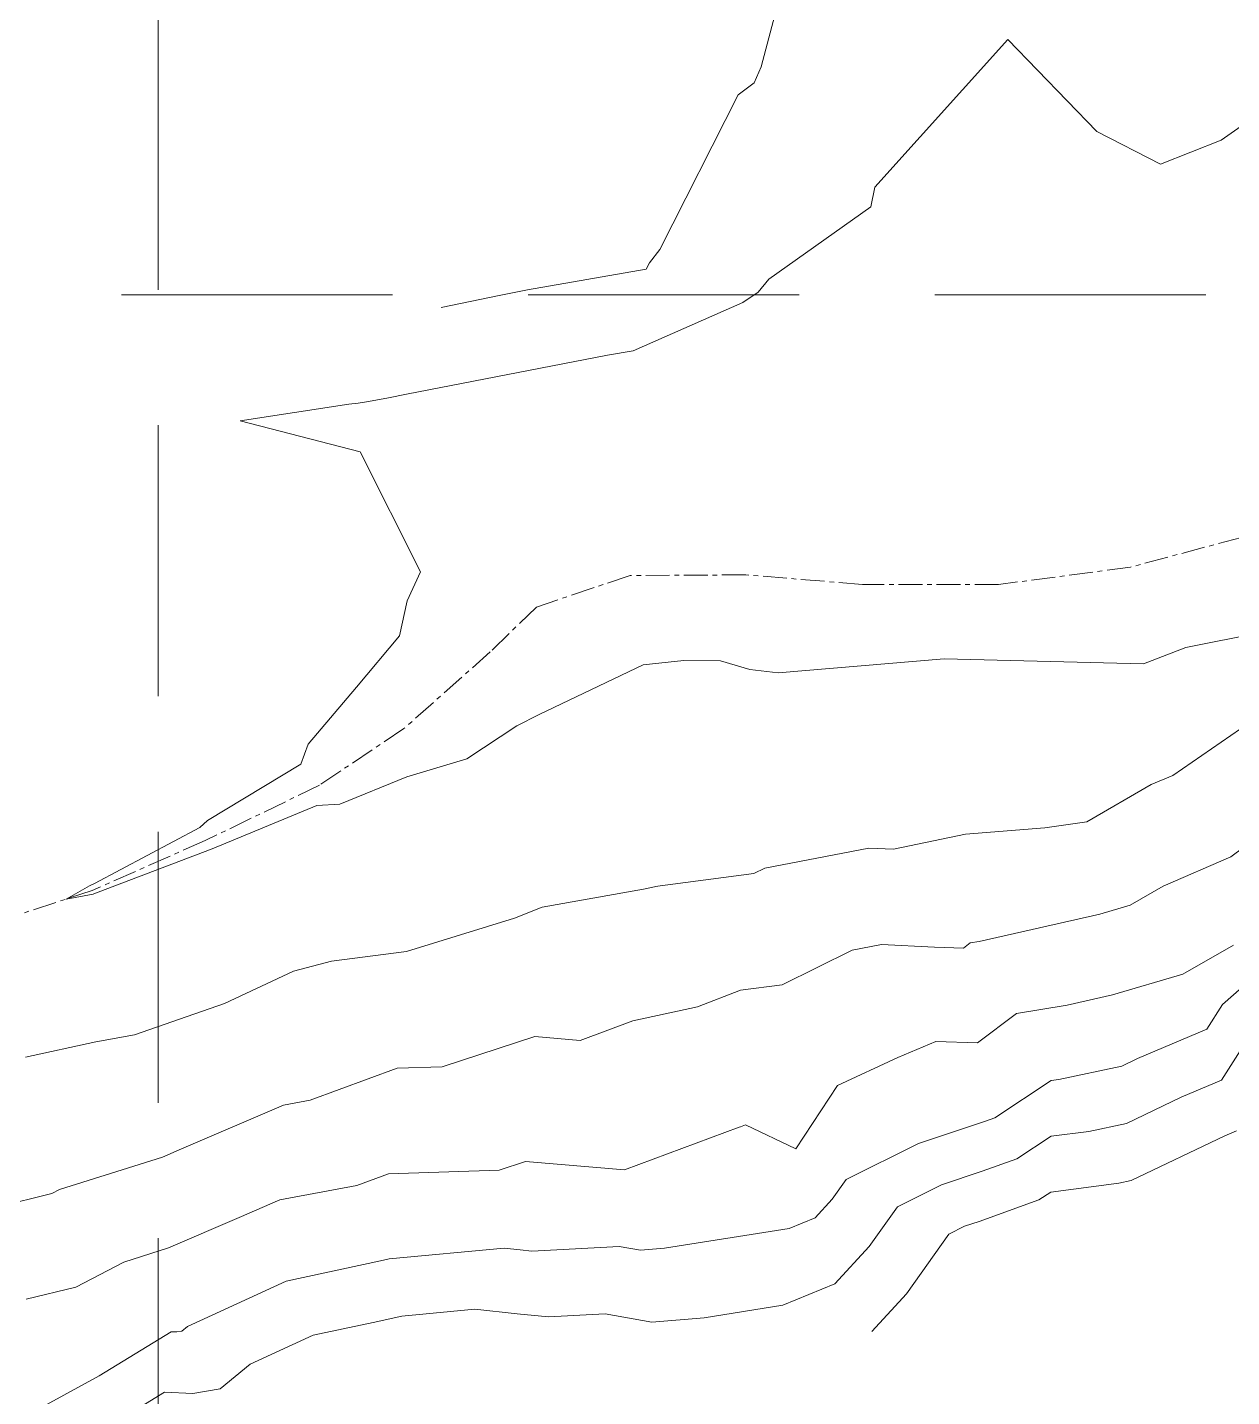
# Model space of a CAD drawing. Extents: x 33353 to 37237, y 80141 to 82571.
# Drawn here: x 34439.6 to 34502.9, y 82328.4 to 82400.4 of the extents above; entities that cross this region are included whole.
import ezdxf

# ---------------------------------------------------------------- set-up
doc = ezdxf.new("R2010")
doc.units = 0
doc.header["$MEASUREMENT"] = 0
doc.linetypes.add('CENTER', pattern=[2, 1.25, -0.25, 0.25, -0.25])
doc.linetypes.add('HIDDEN', pattern=[0.375, 0.25, -0.125])
doc.layers.add('GRID', color=254, linetype='HIDDEN')
for name, color, linetype, lineweight in [('TOPOSHD-34', 7, 'Continuous', 0), ('TOPOSHD-5', 7, 'Continuous', 0), ('TOPOSHD-6', 7, 'Continuous', 0)]:
    doc.layers.add(name, color=color, linetype=linetype, lineweight=lineweight)

msp = doc.modelspace()

# ---------------------------------------------------------------- linework, layer by layer
at = {"layer": 'GRID', "linetype": 'HIDDEN', "lineweight": 15, "ltscale": 57}
for p, q in [((34446.471, 82507.722), (34446.471, 80386.52)), ((33418.534, 82386.326), (37175.618, 82386.326))]:
    msp.add_line(p, q, dxfattribs=at)
at = {"layer": 'TOPOSHD-34', "color": 5, "linetype": 'CENTER', "lineweight": 0}
for p, q in [((34503.407, 82373.574), (34497.581, 82372.015)), ((34471.273, 82371.575), (34466.355, 82369.91)), ((34477.353, 82371.606), (34471.273, 82371.575)), ((34483.493, 82371.103), (34477.353, 82371.606)), ((34497.581, 82372.015), (34490.636, 82371.1)), ((34490.636, 82371.1), (34483.493, 82371.103)), ((34466.355, 82369.91), (34463.923, 82367.557)), ((34463.923, 82367.557), (34459.385, 82363.524)), ((34459.385, 82363.524), (34454.957, 82360.552)), ((34454.957, 82360.552), (34448.935, 82357.631)), ((34448.935, 82357.631), (34442.998, 82355.012)), ((34442.998, 82355.012), (34438.159, 82353.421))]:
    msp.add_line(p, q, dxfattribs=at)
at = {"layer": 'TOPOSHD-5', "color": 43, "linetype": 'Continuous', "lineweight": 0}
for p, q in [((34478.156, 82398.322), (34478.887, 82401.034)), ((34477.802, 82397.479), (34478.156, 82398.322)), ((34476.955, 82396.854), (34477.802, 82397.479)), ((34472.846, 82388.705), (34476.955, 82396.854)), ((34472.294, 82388.008), (34472.846, 82388.705)), ((34465.879, 82386.585), (34472.121, 82387.678)), ((34472.121, 82387.678), (34472.294, 82388.008)), ((34461.339, 82385.659), (34464.487, 82386.315)), ((34464.487, 82386.315), (34465.879, 82386.585)), ((34503.356, 82363.511), (34499.795, 82361.061)), ((34499.795, 82361.061), (34498.669, 82360.59)), ((34498.669, 82360.59), (34495.28, 82358.622)), ((34495.28, 82358.622), (34493.068, 82358.311)), ((34488.897, 82357.974), (34485.113, 82357.176)), ((34493.068, 82358.311), (34488.897, 82357.974)), ((34483.815, 82357.237), (34478.357, 82356.178)), ((34485.113, 82357.176), (34483.815, 82357.237)), ((34477.787, 82355.897), (34472.593, 82355.217)), ((34478.357, 82356.178), (34477.787, 82355.897)), ((34471.981, 82355.08), (34466.659, 82354.127)), ((34472.559, 82355.204), (34471.981, 82355.08)), ((34472.593, 82355.217), (34472.559, 82355.204)), ((34466.659, 82354.127), (34465.191, 82353.549)), ((34465.191, 82353.549), (34459.526, 82351.805)), ((34459.526, 82351.805), (34455.572, 82351.303)), ((34453.59, 82350.761), (34449.964, 82349.077)), ((34455.572, 82351.303), (34453.59, 82350.761)), ((34449.964, 82349.077), (34445.22, 82347.427)), ((34445.22, 82347.427), (34443.191, 82347.057)), ((34443.191, 82347.057), (34439.488, 82346.239)), ((34497.617, 82339.754), (34502.539, 82342.116)), ((34502.539, 82342.116), (34503.145, 82342.373)), ((34492.767, 82338.746), (34493.388, 82339.155)), ((34493.388, 82339.155), (34496.97, 82339.617)), ((34496.97, 82339.617), (34497.617, 82339.754)), ((34489.625, 82337.609), (34492.767, 82338.746)), ((34488.025, 82336.936), (34488.854, 82337.353)), ((34488.854, 82337.353), (34489.625, 82337.609)), ((34485.8, 82333.81), (34488.025, 82336.936)), ((34483.974, 82331.817), (34485.8, 82333.81))]:
    msp.add_line(p, q, dxfattribs=at)
at = {"layer": 'TOPOSHD-6', "color": 43, "linetype": 'Continuous', "lineweight": 0}
for p, q in [((34491.123, 82399.75), (34484.138, 82391.992)), ((34495.807, 82394.916), (34491.123, 82399.75)), ((34505.514, 82396.689), (34502.337, 82394.464)), ((34499.145, 82393.207), (34495.807, 82394.916)), ((34502.337, 82394.464), (34499.145, 82393.207)), ((34484.138, 82391.992), (34483.935, 82390.95)), ((34483.935, 82390.95), (34478.571, 82387.15)), ((34478.571, 82387.15), (34478.005, 82386.462)), ((34478.005, 82386.462), (34477.203, 82385.92)), ((34477.203, 82385.92), (34471.432, 82383.384)), ((34470.095, 82383.15), (34459.515, 82381.102)), ((34471.432, 82383.384), (34470.095, 82383.15)), ((34459.515, 82381.102), (34458.573, 82380.906)), ((34456.497, 82380.577), (34450.781, 82379.702)), ((34456.986, 82380.633), (34456.497, 82380.577)), ((34457.532, 82380.715), (34456.986, 82380.633)), ((34458.573, 82380.906), (34457.532, 82380.715)), ((34450.781, 82379.702), (34457.084, 82378.079)), ((34457.084, 82378.079), (34460.257, 82371.77)), ((34460.257, 82371.77), (34459.55, 82370.236)), ((34459.55, 82370.236), (34459.152, 82368.4)), ((34500.477, 82367.788), (34505.622, 82368.818)), ((34459.152, 82368.4), (34456.895, 82365.697)), ((34498.267, 82366.925), (34500.477, 82367.788)), ((34466.495, 82364.266), (34471.963, 82366.88)), ((34471.963, 82366.88), (34474.103, 82367.098)), ((34474.103, 82367.098), (34476.03, 82367.085)), ((34476.03, 82367.085), (34477.56, 82366.625)), ((34477.56, 82366.625), (34479.05, 82366.463)), ((34479.05, 82366.463), (34487.789, 82367.197)), ((34487.789, 82367.197), (34498.267, 82366.925)), ((34456.895, 82365.697), (34454.359, 82362.697)), ((34462.697, 82361.931), (34465.313, 82363.66)), ((34465.313, 82363.66), (34466.495, 82364.266)), ((34454.359, 82362.697), (34453.973, 82361.661)), ((34453.973, 82361.661), (34449.063, 82358.686)), ((34459.539, 82360.995), (34462.697, 82361.931)), ((34456.012, 82359.542), (34459.539, 82360.995)), ((34449.307, 82357.209), (34454.8, 82359.482)), ((34454.8, 82359.482), (34456.012, 82359.542)), ((34449.063, 82358.686), (34448.655, 82358.321)), ((34448.655, 82358.321), (34443.124, 82355.381)), ((34443.314, 82354.929), (34449.307, 82357.209)), ((34502.842, 82356.789), (34503.526, 82357.281)), ((34499.289, 82355.233), (34502.842, 82356.789)), ((34442.859, 82355.259), (34441.633, 82354.563)), ((34443.124, 82355.381), (34442.859, 82355.259)), ((34497.554, 82354.244), (34499.289, 82355.233)), ((34441.633, 82354.563), (34443.054, 82354.822)), ((34443.054, 82354.822), (34443.173, 82354.863)), ((34443.173, 82354.863), (34443.314, 82354.929)), ((34489.614, 82352.328), (34495.96, 82353.773)), ((34495.96, 82353.773), (34497.554, 82354.244)), ((34482.954, 82351.872), (34484.485, 82352.169)), ((34484.485, 82352.169), (34487.273, 82352.037)), ((34488.795, 82351.983), (34489.149, 82352.251)), ((34489.149, 82352.251), (34489.614, 82352.328)), ((34502.995, 82352.137), (34500.327, 82350.616)), ((34479.266, 82350.052), (34482.954, 82351.872)), ((34487.273, 82352.037), (34488.795, 82351.983)), ((34502.417, 82349.02), (34504.805, 82351.128)), ((34477.072, 82349.765), (34479.266, 82350.052)), ((34500.327, 82350.616), (34496.629, 82349.523)), ((34474.819, 82348.896), (34477.072, 82349.765)), ((34496.629, 82349.523), (34494.256, 82348.983)), ((34471.417, 82348.165), (34474.819, 82348.896)), ((34491.578, 82348.541), (34489.543, 82346.998)), ((34494.256, 82348.983), (34491.578, 82348.541)), ((34501.586, 82347.715), (34502.417, 82349.02)), ((34468.646, 82347.131), (34471.417, 82348.165)), ((34502.365, 82345.044), (34504.291, 82348.068)), ((34461.4, 82345.746), (34466.261, 82347.329)), ((34466.261, 82347.329), (34468.646, 82347.131)), ((34487.342, 82347.076), (34485.341, 82346.238)), ((34489.543, 82346.998), (34487.342, 82347.076)), ((34497.952, 82346.169), (34501.586, 82347.715)), ((34454.46, 82343.979), (34459.032, 82345.668)), ((34459.032, 82345.668), (34461.4, 82345.746)), ((34485.341, 82346.238), (34482.173, 82344.764)), ((34493.802, 82345.071), (34497.128, 82345.773)), ((34497.128, 82345.773), (34497.952, 82346.169)), ((34490.445, 82343.064), (34493.414, 82345.021)), ((34493.414, 82345.021), (34493.802, 82345.071)), ((34500.246, 82344.142), (34502.365, 82345.044)), ((34482.173, 82344.764), (34479.988, 82341.432)), ((34447.701, 82341.433), (34453.056, 82343.718)), ((34453.056, 82343.718), (34454.46, 82343.979)), ((34497.372, 82342.763), (34500.246, 82344.142)), ((34486.425, 82341.716), (34489.952, 82342.886)), ((34489.952, 82342.886), (34490.445, 82343.064)), ((34495.386, 82342.344), (34497.372, 82342.763)), ((34477.011, 82342.574), (34470.975, 82340.322)), ((34477.078, 82342.588), (34477.011, 82342.574)), ((34477.348, 82342.693), (34477.078, 82342.588)), ((34479.988, 82341.432), (34477.348, 82342.693)), ((34491.606, 82340.905), (34493.401, 82342.088)), ((34493.401, 82342.088), (34495.386, 82342.344)), ((34446.698, 82340.998), (34447.701, 82341.433)), ((34482.634, 82339.811), (34486.425, 82341.716)), ((34441.277, 82339.281), (34446.698, 82340.998)), ((34465.777, 82340.753), (34464.389, 82340.301)), ((34470.975, 82340.322), (34465.777, 82340.753)), ((34489.788, 82340.247), (34491.606, 82340.905)), ((34458.583, 82340.109), (34456.915, 82339.492)), ((34464.389, 82340.301), (34458.583, 82340.109)), ((34487.64, 82339.535), (34489.788, 82340.247)), ((34440.879, 82339.073), (34441.277, 82339.281)), ((34456.915, 82339.492), (34452.86, 82338.739)), ((34481.898, 82338.777), (34482.634, 82339.811)), ((34485.33, 82338.373), (34487.64, 82339.535)), ((34436.768, 82338.068), (34440.879, 82339.073)), ((34452.86, 82338.739), (34450.72, 82337.826)), ((34481.001, 82337.797), (34481.898, 82338.777)), ((34450.72, 82337.826), (34447.006, 82336.217)), ((34479.64, 82337.244), (34481.001, 82337.797)), ((34483.849, 82336.294), (34485.33, 82338.373)), ((34473.091, 82336.199), (34479.64, 82337.244)), ((34466.111, 82336.048), (34470.701, 82336.291)), ((34470.701, 82336.291), (34471.822, 82336.091)), ((34482.042, 82334.322), (34483.849, 82336.294)), ((34447.006, 82336.217), (34444.657, 82335.473)), ((34458.159, 82335.539), (34458.612, 82335.637)), ((34458.612, 82335.637), (34464.66, 82336.198)), ((34464.66, 82336.198), (34465.492, 82336.111)), ((34465.492, 82336.111), (34466.111, 82336.048)), ((34471.822, 82336.091), (34473.091, 82336.199)), ((34444.657, 82335.473), (34442.139, 82334.157)), ((34453.2, 82334.472), (34458.159, 82335.539)), ((34442.139, 82334.157), (34439.538, 82333.521)), ((34448.016, 82332.094), (34453.2, 82334.472)), ((34479.304, 82333.207), (34482.042, 82334.322)), ((34459.284, 82332.633), (34463.12, 82332.989)), ((34463.12, 82332.989), (34465.337, 82332.759)), ((34465.337, 82332.759), (34466.988, 82332.589)), ((34466.988, 82332.589), (34469.971, 82332.747)), ((34469.971, 82332.747), (34472.41, 82332.312)), ((34475.17, 82332.548), (34479.304, 82333.207)), ((34447.714, 82331.846), (34448.016, 82332.094)), ((34454.608, 82331.624), (34457.768, 82332.304)), ((34457.768, 82332.304), (34459.284, 82332.633)), ((34472.41, 82332.312), (34475.17, 82332.548)), ((34443.371, 82329.494), (34447.159, 82331.814)), ((34447.159, 82331.814), (34447.443, 82331.8)), ((34447.443, 82331.8), (34447.714, 82331.846)), ((34451.304, 82330.109), (34454.608, 82331.624)), ((34449.719, 82328.805), (34451.304, 82330.109)), ((34439.652, 82327.459), (34443.371, 82329.494)), ((34444.355, 82327.135), (34446.809, 82328.639)), ((34446.809, 82328.639), (34448.298, 82328.563)), ((34448.298, 82328.563), (34449.719, 82328.805))]:
    msp.add_line(p, q, dxfattribs=at)

doc.saveas('drawing.dxf')
